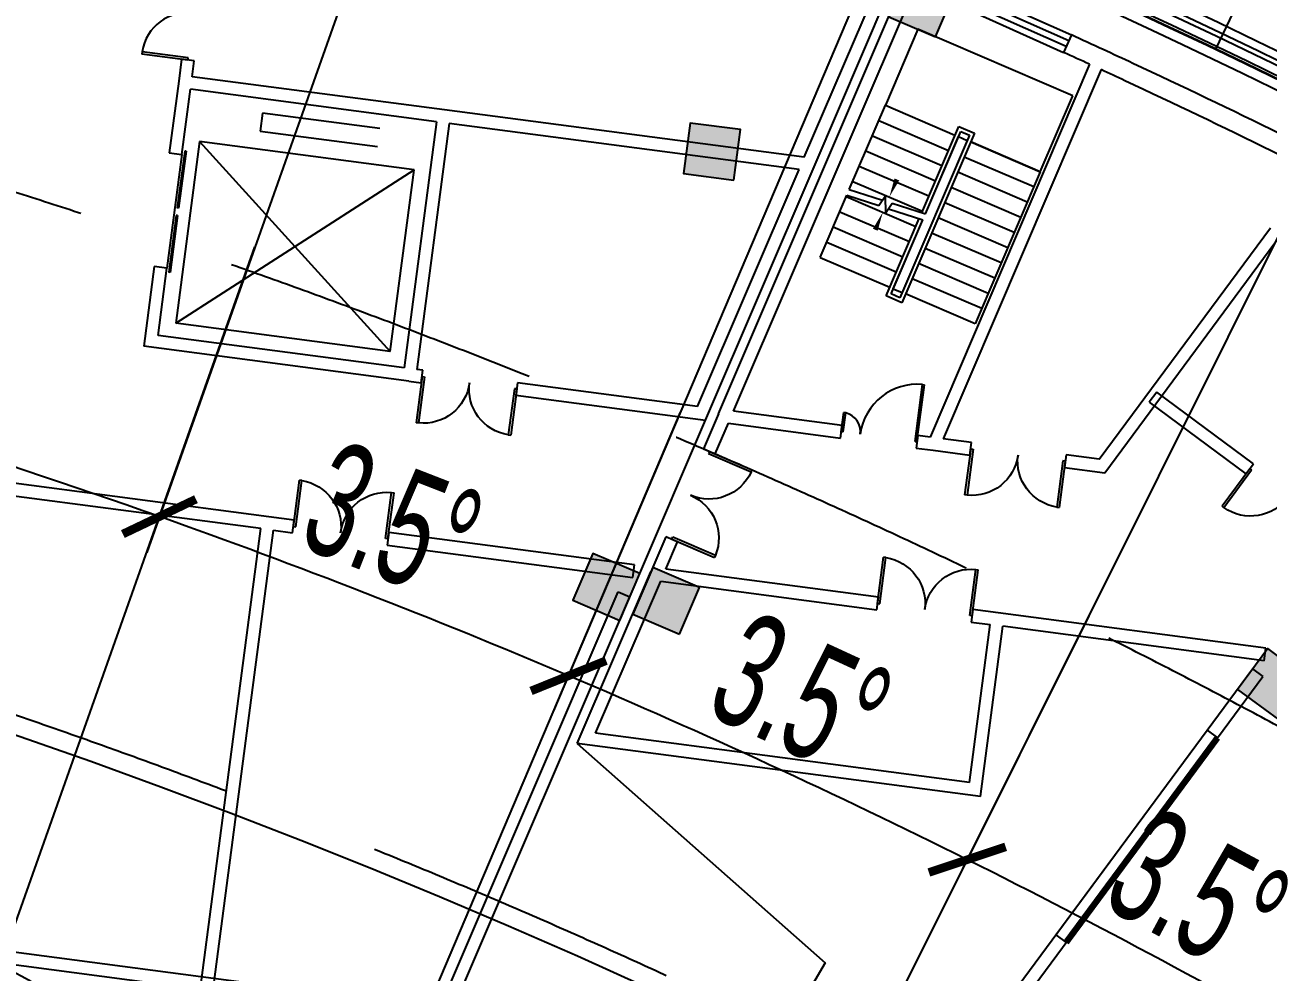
# Model space of a CAD drawing. Extents: x 1962160 to 37842216, y -162679 to 2997677.
# Drawn here: x 37649260 to 37668805, y 2856238 to 2871124 of the extents above; entities that cross this region are included whole.
import ezdxf
from ezdxf.enums import TextEntityAlignment as Align

# ---------------------------------------------------------------- set-up
doc = ezdxf.new("R2010")
doc.units = 0
doc.header["$LTSCALE"] = 1000
for name, pattern in [('CENTER', [2, 1.25, -0.25, 0.25, -0.25]), ('CENTER2', [28.575000000000003, 19.05, -3.175, 3.175, -3.175]), ('HIDDEN', [0.375, 0.25, -0.125])]:
    doc.linetypes.add(name, pattern=pattern)
doc.layers.get('0').update_dxf_attribs({"color": 8})
doc.layers.get('Defpoints').update_dxf_attribs({"color": 8})
for name, color, linetype in [('#幕墙线-平面', 8, 'Continuous'), ('#标注', 8, 'Continuous'), ('#虚线', 8, 'HIDDEN'), ('#轴线', 8, 'CENTER2'), ('1-WIN-1', 8, 'Continuous'), ('A-AL-E', 8, 'Continuous'), ('A-FLOR', 8, 'Continuous'), ('A-GRID', 8, 'CENTER'), ('A-HATH', 8, 'Continuous'), ('A-STRS-HRAL', 8, 'Continuous'), ('COLUMN', 8, 'Continuous'), ('DIM', 8, 'Continuous'), ('G-ACCS', 8, 'Continuous'), ('PUB_HATCH', 8, 'Continuous'), ('周边建筑', 8, 'Continuous')]:
    doc.layers.add(name, color=color, linetype=linetype)
doc.layers.add('A-X-CHEK', color=8, linetype='Continuous', plot=False)
doc.styles.add('#文字', font='jrs.shx', dxfattribs={"width": 0.7, "bigfont": 'hztxt.shx'})
doc.styles.add('JHZX', font='jrs.shx', dxfattribs={"width": 0.6, "bigfont": 'jhz.shx'})
doc.dimstyles.new('JZBZ-600', dxfattribs={"dimscale": 600, "dimtxt": 3, "dimasz": 1.5, "dimexe": 1, "dimexo": 1, "dimgap": 0.5, "dimtad": 1, "dimdec": 0, "dimdsep": 46, "dimtxsty": 'JHZX', "dimblk1": 'ARCHTICK', "dimblk2": 'ARCHTICK', "dimsah": 1, "dimcen": 0, "dimclrd": 1, "dimclre": 1, "dimclrt": 2, "dimadec": 1, "dimazin": 2, "dimtfac": 1, "dimtdec": 0, "dimtix": 1, "dimtmove": 0, "dimatfit": 3, "dimfxl": 1, "dimtolj": 1, "dimlwd": -1, "dimlwe": -1, "dimarcsym": 1})

# ---------------------------------------------------------------- blocks, each defined once
blk = doc.blocks.new('排水沟区域')
at = {"layer": 'A-HATH'}
h = blk.add_hatch(dxfattribs=at)
h.set_pattern_fill('ANSI37', color=256, scale=100)
h.set_pattern_definition([(45, (0, 0), (-112.2532015133644, 112.2532015133644), []), (135, (0, 0), (-112.2532015133644, -112.2532015133644), [])])
edge = h.paths.add_edge_path()
edge.add_arc((35647972.51225611, 2918657.177445665), 130050.000001989, 81.56207484273025, 81.76025599890018)
edge.add_arc((35667540.66052528, 3047732.310883288), 999.9999999742969, 201.5696669354323, 261.3794441561503)
edge.add_arc((35647972.51225544, 2918657.177440439), 129550.0000000272, 54.93887141774479, 81.37944415327831, ccw=False)
edge.add_arc((35722966.96745621, 3025517.526443924), 1000.000000003799, 234.9388714177451, 294.7486484370747)
edge.add_arc((35647972.51297768, 2918657.178499056), 130049.9987229949, 54.55805956164236, 54.75624075006336)
edge.add_arc((35722966.96740114, 3025517.526482568), 649.999999996616, 234.9388773480452, 274.56278153235434, ccw=False)
edge.add_arc((35647972.51225541, 2918657.17744041), 129900.0000000671, 54.93887141774282, 81.37944415327468)
edge.add_arc((35667540.66065726, 3047732.310742334), 649.9998803902148, 225.5105566782865, 261.37943079164415, ccw=False)
blk.add_lwpolyline([(35667055.76503615, 3047299.440966836, 0.0008647286381787037), (35666610.68928023, 3047364.678616867, 0.2670597950085046), (35667390.77045816, 3046743.60821427, -0.1158833533053813), (35722392.51739722, 3024698.98681157, 0.2670597940669751), (35723385.60577124, 3024609.373394493, 0.0008647287789007391), (35723018.67582092, 3024869.586485871, -0.1746354195610882), (35722593.57491787, 3024985.475682894, 0.1158833533053776), (35667443.23198166, 3047089.654148439, -0.1577979961804181), (35667085.15514712, 3047268.614101485)], format="xyb", dxfattribs=at)
blk = doc.blocks.new('A$C58e34137')
at = {"layer": 'A-X-CHEK'}
blk.add_blockref('排水沟区域', (-35647972.51433039, -2918657.17947907), dxfattribs=at)
blk = doc.blocks.new('$WINLIB2D$00000007')
for points in [[(-0.5, 0.5), (0.5, 0.5)], [(-0.5, 0.5), (-0.5000000000000071, -0.5)], [(0.4999999999999929, 0.4999999999999716), (0.4999999999999929, -0.4999999999999858)], [(-0.5, -0.5), (0.5, -0.5)]]:
    blk.add_lwpolyline(points)
blk = doc.blocks.new('$DORLIB2D$00000127')
for points in [[(-0.5333333333328483, 0.7948983154366971), (-0.5333333333328483, 0.690405644187237)], [(-0.03333333333284827, 0.7948983154366971), (-0.5333333333328483, 0.7948983154366971)], [(-0.03333333333284827, 0.7948983154366971), (-0.03333333333284827, 0.690405644187237)], [(0.5333333333328483, 0.7948983154366971), (0.03333333333284827, 0.7948983154366971)], [(0.03333333333284827, 0.7948983154366971), (0.03333333333284827, 0.690405644187237)], [(0.5333333333328483, 0.7948983154366971), (0.5333333333328483, 0.690405644187237)], [(-0.03333333333284827, 0.690405644187237), (-0.5333333333328483, 0.690405644187237)], [(0.5333333333328483, 0.690405644187237), (0.03333333333284827, 0.690405644187237)], [(0.5, 0.4999999999999858), (-0.5, 0.4999999999999858)]]:
    blk.add_lwpolyline(points)
blk = doc.blocks.new('$DorLib2D$00000002')
at = {"layer": '1-WIN-1'}
for p, q in [((-0.5000000000002274, 1.70530256582424e-13), (-0.5, 0.4875000000000114)), ((-0.4750000000001364, 0.4875000000002387), (-0.5, 0.4875000000000114)), ((-0.4750000000001364, 1.70530256582424e-13), (-0.4750000000001364, 0.4875000000002387)), ((0.4749999999999091, 5.684341886080801e-14), (0.4749999999999091, 0.4875000000001251)), ((0.4749999999999091, 0.4875000000001251), (0.4999999999997726, 0.4875000000001251)), ((0.5, -5.684341886080801e-14), (0.4999999999997726, 0.4875000000001251)), ((-0.5000000000002274, 1.70530256582424e-13), (-0.4750000000001364, 1.70530256582424e-13)), ((0.5, -5.684341886080801e-14), (0.4749999999999091, 5.684341886080801e-14))]:
    blk.add_line(p, q, dxfattribs=at)
for centre, start, end in [((-0.4875000000001819, 5.684341886080801e-14), 0, 88.53071642340379), ((0.4874999999999545, 5.684341886080801e-14), 91.46928357659621, 180)]:
    blk.add_arc(centre, 0.4875, start, end, dxfattribs=at)
blk = doc.blocks.new('$DorLib2D$00000225')
for p, q in [((0.4750000000000032, -0.001447885298549778), (0.4750000000000032, 0.7521225008925327)), ((0.4750000000000032, 0.7521225008925327), (0.5000000000000036, 0.7521225008925363)), ((0.5000000000000036, -0.001447885298549778), (0.5000000000000036, 0.7521225008925363)), ((-0.4999999999999982, -3.552713678800501e-15), (-0.5, 0.252035990386009)), ((-0.4750000000000014, 0.252035990386009), (-0.5, 0.252035990386009)), ((-0.4749999999999996, -3.552713678800501e-15), (-0.4750000000000014, 0.252035990386009)), ((-0.4749999999999996, -3.552713678800501e-15), (-0.4999999999999947, -3.552713678800501e-15)), ((0.4750000000000032, -0.001447885298549778), (0.4999999999999929, -0.001447885298549778))]:
    blk.add_line(p, q)
for centre, radius, start, end in [((0.5046168020419071, -0.001920809357812914), 0.7546247204382253, 92.24926861260724, 179.7237749158362), ((-0.5007908120542499, 0.002572563917482285), 0.2507930763238999, 359.7898704778746, 84.09743784757413)]:
    blk.add_arc(centre, radius, start, end)
blk = doc.blocks.new('$WINLIB2D$00000001')
for points in [[(-0.4999999999999964, 0.5000000000000142), (-0.4999999999999964, -0.4999999999999858)], [(-0.4999999999999964, 0.5000000000000142), (0.5000000000000036, 0.5000000000000142)], [(0.5000000000000036, -0.4999999999999858), (0.5000000000000036, 0.5000000000000142)], [(0.5000000000000036, 0.1666666666666714), (-0.4999999999999964, 0.1666666666666714)], [(0.5000000000000036, -0.1666666666666572), (-0.4999999999999964, -0.1666666666666572)], [(-0.4999999999999964, -0.4999999999999858), (0.5000000000000036, -0.4999999999999858)]]:
    blk.add_lwpolyline(points)
blk = doc.blocks.new('_FZH')
blk.add_lwpolyline([(-0.5, -0.5), (0.5, -0.5), (0.5, 0.5), (-0.5, 0.5)], close=True)
at = {"layer": 'PUB_HATCH'}
blk.add_solid([(-0.5, -0.5), (0.5, -0.5), (-0.5, 0.5), (0.5, 0.5)], dxfattribs=at)
blk = doc.blocks.new('567')
at = {"layer": '周边建筑'}
for p, q in [((60381.39190039039, 105859.8490807037), (62130.51702938974, 108926.3918761164)), ((58450.3251459524, 102171.5790712615), (62259.98390296847, 108850.6218798608)), ((60245.2048547864, 106024.7541384916), (61808.07391601056, 108764.7552855616)), ((50693.73940841109, 108662.8339852244), (50609.30642949045, 108324.1918032393)), ((50887.79855366051, 108614.4496061062), (50693.73940841109, 108662.8339852244)), ((50827.55783057958, 108372.8372625187), (50887.79855366051, 108614.4496061062)), ((58689.44413631409, 102187.1329231258), (62284.98449297249, 108490.786214381)), ((50609.30642952025, 108324.1918032323), (50334.72507804632, 107222.9061539397)), ((54708.74082066119, 107405.1496589337), (50827.55783057958, 108372.8372625187)), ((50528.78422328085, 107174.5217748135), (50779.17345148325, 108178.7781172544)), ((54563.32686891407, 107235.2827032362), (50779.17345148325, 108178.7781172544)), ((62248.59989178181, 107821.4974835515), (61604.50362291932, 106692.2765147164)), ((64550.47340518236, 106508.5320124403), (62248.59989178181, 107821.4974835515)), ((51859.9871089682, 107677.4129398321), (51791.03936871886, 107400.8786578397)), ((53664.73715986311, 107227.4382140036), (51859.9871089682, 107677.4129398321)), ((50829.41947612911, 107346.9125408009), (50132.68439842016, 104552.4607770965)), ((54128.42502965033, 106524.3780747498), (50829.41947612911, 107346.9125408009)), ((50829.41947612911, 107346.9125408009), (53431.68997030705, 103729.9263830781)), ((51791.03936871886, 107400.8786578397), (53595.78941961378, 106950.9039320126)), ((60245.2048547864, 106024.7541384916), (54708.74082066119, 107405.1496589337)), ((64634.90949630737, 107459.3813525294), (64482.23792475462, 107201.1247048974)), ((50334.72507804632, 107222.9061539397), (50528.78422328085, 107174.5217748135)), ((54563.32686891407, 107235.2827032362), (53619.83147609234, 103451.1293707788)), ((54757.38601416349, 107186.8983241171), (53813.89062131941, 103402.7449916606)), ((60142.27291001379, 105844.2952288394), (54757.38601416349, 107186.8983241171)), ((64866.70953001827, 106968.923554875), (61712.41340548545, 101433.4220325947)), ((65037.69479402155, 106865.0215123445), (61913.96922530234, 101383.1685225815)), ((50132.68439842016, 104552.4607770965), (54128.42502965033, 106524.3780747498)), ((53431.68997030705, 103729.9263830781), (54128.42502965033, 106524.3780747498)), ((60891.64830975235, 105442.5081084678), (61604.50362291932, 106692.2765147164)), ((61604.50362291932, 106692.2765147164), (62638.17512518167, 106102.6806993857)), ((61604.50362291932, 106692.2765147164), (62638.17512518167, 106102.6806993783)), ((61475.68436916918, 106466.432320945), (62509.35587140918, 105876.8365056212)), ((63906.37713633478, 105379.3110436052), (64550.47340518236, 106508.5320124403)), ((61346.86511539668, 106240.5881271809), (62380.53661765903, 105650.9923118497)), ((61980.97847206891, 104950.4923119624), (62712.49392543733, 106232.975426577)), ((62035.90268191695, 104925.6847928092), (62734.88429621607, 106151.1300156116)), ((62712.49392543733, 106232.975426577), (62947.02443434298, 106099.2015861277)), ((62734.88429621607, 106151.1300156116), (62865.17902337015, 106076.811215363)), ((61218.04586163163, 106014.7439334169), (62251.71736386418, 105425.1481180638)), ((62865.17902337015, 106076.811215363), (61487.80392538011, 103662.0156050767)), ((62947.02443434298, 106099.2015861277), (61510.1942961514, 103580.1701941038)), ((62820.58774322271, 105998.6343790372), (61532.39520552754, 103740.1924413661)), ((62035.90268191695, 104925.6847928092), (62690.29301603884, 106072.9531792854)), ((62690.29301603138, 106072.9531792849), (62820.58774320781, 105998.6343790372)), ((63906.37713633478, 105379.3110436052), (62872.70563407242, 105968.9068589439)), ((62872.70563407987, 105968.906858928), (63906.37713633478, 105379.3110436052)), ((58135.09998716414, 102325.3464906146), (60142.27291001379, 105844.2952288394)), ((58233.747775428, 102094.6281087031), (60381.39190039039, 105859.8490807037)), ((61089.22660785168, 105788.8997396459), (62122.89811009169, 105199.3039243226)), ((63777.55788255483, 105153.4668498412), (62743.88638032228, 105743.0626651719)), ((60960.40735407919, 105563.0555458819), (61994.07885634154, 104973.4597305511)), ((49899.26566594839, 105476.3738466427), (49593.23453427851, 104248.9500186597)), ((49835.67805865407, 104394.6247847974), (50093.32481121272, 105427.9894675165)), ((50093.32481121272, 105427.9894675165), (49899.26566594839, 105476.3738466427)), ((60316.3110852316, 104433.8345770468), (60841.88216558844, 105355.2587697352)), ((60841.88216558844, 105355.2587697352), (61324.22767155617, 105137.3986420035)), ((60891.64830974489, 105442.5081084366), (61389.81012478471, 105217.5042568371)), ((63648.73862878233, 104927.6226560697), (62615.06712654978, 105517.2184714084)), ((63906.37713633478, 105379.3110436052), (62618.18459863961, 103120.8691059346)), ((60831.58810032159, 105337.2113521099), (61865.25960256159, 104747.6155367647)), ((61324.22767155617, 105137.3986420035), (61437.26004695892, 105275.4619118352)), ((61437.26004695892, 105275.4619118352), (61417.05921090394, 105007.2489948794)), ((61417.05921090394, 105007.2489948794), (61535.36994766444, 105151.7595132659)), ((61535.36994766444, 105151.7595132659), (62035.9026819393, 104925.6847928315)), ((63519.91937502474, 104701.7784623057), (62486.24787276238, 105291.3742776359)), ((60702.76884655654, 105111.3671583454), (61736.44034879655, 104521.7713430151)), ((61469.78749443591, 105071.6538984329), (61986.1365377754, 104838.4354541078)), ((63391.10012125224, 104475.9342685342), (62357.42861901224, 105065.5300838719)), ((60573.94959278405, 104885.5229645744), (61607.6210950315, 104295.9271492506)), ((61275.66378724575, 103713.9440345541), (61931.21232788265, 104863.2429732233)), ((61357.50919821113, 103736.3344053249), (61986.13653775305, 104838.435454078)), ((61402.10047835112, 103814.5112416148), (61986.1365377605, 104838.4354540785)), ((63262.28086747974, 104250.0900747697), (62228.60936523974, 104839.6858901083)), ((60445.13033901155, 104659.6787708104), (61478.80184125155, 104070.0829554871)), ((63133.46161372215, 104024.2458810061), (62099.79011145979, 104613.8416963373)), ((53619.83147609234, 103451.1293707788), (49835.67805865407, 104394.6247847974)), ((53431.68997030705, 103729.9263830781), (50132.68439842016, 104552.4607770965)), ((60316.3110852316, 104433.8345770468), (61349.98258747905, 103844.2387617156)), ((63004.64235993475, 103798.4016872351), (61970.9708577022, 104387.9975025733)), ((53668.47666957974, 103232.8780359626), (49593.23453427851, 104248.9500186597)), ((62875.82310617715, 103572.5574934706), (61842.15160392225, 104162.1533088014)), ((64312.63348907977, 100785.1143522039), (67399.50770220906, 104095.3816701397)), ((61402.10047835112, 103814.5112416148), (61532.39520552754, 103740.1924413661)), ((62747.0038524121, 103346.7132996991), (61713.3323501572, 103936.3091150373)), ((64378.55868236721, 100562.5546295573), (67545.77844253182, 103958.9819981307)), ((61510.1942961514, 103580.1701941038), (61275.66378724575, 103713.9440345541)), ((61487.80392538011, 103662.0156050767), (61357.50919821113, 103736.3344053249)), ((62618.18459863961, 103120.8691059346), (61584.51309639215, 103710.4649212654)), ((53910.92019394785, 103378.5528021012), (53813.89062131941, 103402.7449916606)), ((53668.47666957974, 103232.8780359626), (53862.53581484407, 103184.493656843)), ((53862.53581484407, 103184.493656843), (53910.92019394785, 103378.5528021012)), ((55366.36378338188, 103015.6699587032), (55317.9794042632, 102821.6108134468)), ((58135.09998716414, 102325.3464906146), (55366.36378338188, 103015.6699587032)), ((55317.9794042632, 102821.6108134468), (58233.747775428, 102094.6281087031)), ((51244.30207761377, 101363.8198519126), (45810.64601046592, 102718.5824672729)), ((51098.88812586665, 101193.9528962225), (45956.32077661902, 102476.1389428969)), ((56935.17701458931, 99817.99120894866), (58233.74777543545, 102094.6281087096)), ((58450.3251459524, 102171.5790712615), (58152.86150626093, 101650.0697943787)), ((60359.51365309954, 101770.7378259003), (58689.44413631409, 102187.1329231258)), ((58326.58780916035, 101550.9780607074), (58586.51219155639, 102006.6740134726)), ((58586.51219155639, 102006.6740134726), (60311.12927398831, 101576.6786806434)), ((58152.86150626093, 101650.0697943787), (58326.58780916035, 101550.9780607074)), ((60311.12927398831, 101576.6786806434), (60359.51365309954, 101770.7378259003)), ((65331.81918361783, 101731.4292821661), (65195.41951159388, 101585.1585418433)), ((66716.20469132811, 100440.4689112003), (65331.81918361783, 101731.4292821661)), ((61523.86852463335, 101480.4315511808), (61475.48414550722, 101286.3724059244)), ((61712.41340548545, 101433.4220325947), (61523.86852463335, 101480.4315511808)), ((65195.41951159388, 101585.1585418433), (66579.80501931906, 100294.198170878)), ((51632.42036814243, 101267.0510936752), (51244.30207761377, 101363.8198519126)), ((51584.03598900884, 101072.9919484188), (51632.42036814243, 101267.0510936752)), ((61475.48414550722, 101286.3724059244), (61737.57737217098, 101221.0252251695)), ((62350.50045077503, 101274.329063952), (61913.96922530234, 101383.1685225815)), ((62302.1160716638, 101080.2699186951), (62350.50045077503, 101274.329063952)), ((49357.0504232794, 94207.82344928384), (51098.88812586665, 101193.9528962225)), ((49551.10956852138, 94159.43907016562), (51292.94727113843, 101145.5685170959)), ((51292.94727113843, 101145.5685170959), (51584.03598900884, 101072.9919484188)), ((61737.57737217098, 101221.0252251695), (62302.1160716638, 101080.2699186951)), ((53087.8639575392, 100904.1682502772), (53039.47957842052, 100710.1091050208)), ((56870.50054969639, 99961.05102327513), (53087.8639575392, 100904.1682502772)), ((63805.94404019415, 100911.4462205544), (63757.55966107547, 100717.3870752975)), ((64312.63348907977, 100785.1143522039), (63805.94404019415, 100911.4462205544)), ((53039.47957842052, 100710.1091050208), (56822.11617058516, 99766.99187801732)), ((63757.55966107547, 100717.3870752975), (64378.55868236721, 100562.5546295573)), ((57409.67350374907, 100347.1225226452), (57112.20986403525, 99825.61324576335)), ((57583.39980663359, 100248.0307889804), (57409.67350374907, 100347.1225226452)), ((66579.80501931906, 100294.198170878), (66716.20469132811, 100440.4689112003)), ((57351.32885440439, 99841.16709762858), (57583.39980663359, 100248.0307889804)), ((56822.11617058516, 99766.99187801732), (56870.50054969639, 99961.05102327513)), ((55657.23592228442, 97274.77237990499), (57112.20987723768, 99825.61326890485)), ((60619.74574533105, 99026.25924175978), (57351.32885440439, 99841.16709762858)), ((51470.25643527508, 90640.63186524063), (56563.26724434644, 99569.6303368141)), ((55961.74760010093, 97404.97181730671), (57248.39690963924, 99660.70818797499)), ((56563.26724434644, 99569.6303368141), (56736.99354726076, 99470.53860314935)), ((57248.39690963924, 99660.70818797499), (60571.36136621237, 98832.20009650337)), ((51606.44348086417, 90475.7268074532), (56736.99354726076, 99470.53860314935)), ((60571.36136621237, 98832.20009650337), (60619.74574533105, 99026.25924175978)), ((62075.18933474272, 98663.37639836175), (62026.80495562404, 98469.3172531128)), ((62463.30762527883, 98566.60764011694), (62075.18933474272, 98663.37639836175)), ((66582.95185966045, 97539.46497074515), (62463.30762527883, 98566.60764011694)), ((61713.0889345482, 95971.00136873126), (62317.89367353171, 98396.74068441987)), ((61858.76370067894, 95728.5578443557), (62511.95281878859, 98348.35630530119)), ((62026.80495562404, 98469.3172531128), (62317.89367353171, 98396.74068441987)), ((66534.56748054177, 97345.40582548827), (62511.95281878859, 98348.35630530119)), ((66534.56748054177, 97345.40582548827), (66582.95185966045, 97539.46497074515)), ((61713.0889345482, 95971.00136873126), (55961.74760010093, 97404.97181730671)), ((44513.81988681853, 73834.99732553214), (66337.76740883291, 97238.31577734696)), ((44513.81988682598, 73834.9973255326), (66337.76740884036, 97238.31577734696)), ((61858.76370067894, 95728.5578443557), (55657.23592228442, 97274.77237990499)), ((66337.76740883291, 97238.31577734696), (66484.03814915568, 97101.91610533046)), ((66337.76740884036, 97238.31577734696), (66484.03814916313, 97101.91610533698)), ((44660.0906271562, 73698.5976535161), (66484.03814915568, 97101.91610533046)), ((44660.0906271562, 73698.59765352355), (66484.03814916313, 97101.91610533698)), ((44044.61628083885, 95635.42346429825), (53058.93711096793, 93387.90085473703)), ((44190.29104696959, 95392.97993992222), (53010.5527318418, 93193.84170947969))]:
    blk.add_line(p, q, dxfattribs=at)
for points, format in [([(51545.86369138211, 114974.0141785215, -0.06666786033998978), (79983.71774893254, 97358.1270108968, -0.4327152502716894), (80756.21607623994, 85720.67174874991), (59352.30016976595, 62767.78205864877, -0.3893999561661833), (48564.77200990915, 61928.61147829099, 0.1645435660436389), (999.9999528080225, 78693.64650399983)], "xyb"), ([(62010.88027518988, 103317.6086767614, 0, 0, 0), (63685.53057420254, 106253.5831957385, 0, 0, 0), (62469.44645391405, 106947.2253314187, 0, 0, 0), (61503.30205063522, 105253.3938781624, 0, 80.00000000000001, 0), (61651.93965113908, 105513.9833325152, 0, 0, 0)], "xyseb"), ([(60794.79615491629, 104011.2508124486, 0, 0, 0), (61374.48279687762, 105027.5496843979, 0, 80.00000000000001, 0), (61225.84519637376, 104766.9602300525, 0, 0, 0)], "xyseb")]:
    blk.add_lwpolyline(points, format=format, dxfattribs=at)
blk.add_lwpolyline([(55657.23592228442, 97274.77237990499), (59138.45184369385, 93407.66930416971), (44377.42021477222, 73688.72679534554)], dxfattribs=at)
at = {"layer": '周边建筑', "const_width": 100}
blk.add_lwpolyline([(65665.64011710137, 96224.29166340828), (62937.64667684585, 93298.87685693847)], dxfattribs=at)
at = {"layer": '周边建筑'}
for centre, radius, start, end in [((2970.458308264613, 4917.391211881768), 119655.1891157593, 58.71699678893339, 58.9790644854728), ((2970.458308264613, 4917.391211874317), 119355.1891157704, 58.76236918881271, 58.97798105667995), ((2970.458319418132, 4917.391230173875), 119655.1890943324, 58.46849443044822, 58.71699678893339), ((2970.458319425583, 4917.391230173875), 119355.1890943285, 58.46847138622127, 58.66632197004068), ((-0.0001886859536170959, 1.737521961331367e-05), 125399.9999626942, 56.1383439517594, 58.48665899331172), ((-0.0001886859536170959, 1.737521961331367e-05), 125099.9999626944, 56.1383439517594, 58.48668105167965)]:
    blk.add_arc(centre, radius, start, end, dxfattribs=at)
at = {"layer": 'COLUMN'}
for p, xscale, yscale, zscale, rotation in [((62359.68607353419, 108218.6291913777), 799.999999999602, 799.999999999602, 799.999999999602, 60.30000000567606), ((58813.96137354523, 106278.5414052648), 799.9999999999872, 799.9999999999872, 799.9999999999872, 76.0000000000087), ((56389.54091629386, 99668.72210256243), 799.9999999995518, 799.9999999995518, 799.9999999995518, 60.300000005674), ((57299.01823463291, 99345.79052882595), 799.999999999602, 799.999999999602, 799.999999999602, 60.30000000567606), ((66630.30886431038, 96965.51646539429), 800.000000000408, 800.000000000408, 800.000000000408, 47.00000000001015)]:
    blk.add_blockref('_FZH', p, dxfattribs=dict(at, xscale=xscale, yscale=yscale, zscale=zscale, rotation=rotation))
at = {"layer": '周边建筑'}
for name, p, xscale, yscale, zscale, rotation in [('$DorLib2D$00000002', (50972.21040274203, 109366.3635903667), 1500.000000000001, 1500.000000000001, 200, 76.00000000003389), ('$WINLIB2D$00000001', (63783.82574192435, 107788.2547592078), -1800, 300.0000000000001, -1800, 149.4100248679912), ('$DORLIB2D$00000127', (50214.02494462579, 106325.4478107239), -1799.999999999999, 199.9999999999999, -1799.999999999999, 256.000000000043), ('$DorLib2D$00000002', (54614.44979909807, 103100.0818077698), -1499.999999999999, 1499.999999999999, -1499.999999999999, 166.0000000000201), ('$DorLib2D$00000225', (60917.49889931083, 101528.5551159154), 1200, 1200, -1200, 346.0000000000883), ('$DorLib2D$00000002', (52335.9499732852, 100988.5800993447), -1500.000000000001, 1500.000000000001, 1500, 346.0000000000202), ('$DorLib2D$00000002', (57868.13065644354, 100949.0502916803), -1500, 1500, 1500, 240.300000005658), ('$DorLib2D$00000002', (63054.03005591035, 100995.8580696285), -1500, 1500, 200, 166.0000000000898), ('$DorLib2D$00000002', (67196.52013154328, 99855.83477099985), -1500.000000000001, 1500, 200, 137.0000000001527), ('$DorLib2D$00000002', (61323.27535046637, 98747.78824743629), -1500, 1499.999999999999, 200, 346.0000000000893), ('$WINLIB2D$00000007', (64228.50803104788, 94829.78410074115), 4000.000000000003, 200.0000000000001, 4000.000000000003, 47.00000000000455)]:
    blk.add_blockref(name, p, dxfattribs=dict(at, xscale=xscale, yscale=yscale, zscale=zscale, rotation=rotation))
blk = doc.blocks.new('总体道路0521')
at = {"layer": 'G-ACCS'}
for radius, start, end in [(223.8000000007542, 2.615028490091015, 87.02539691564355), (137.9999999943868, 54.64538787742264, 81.77728868116814), (130.9999999943868, 54.65321940075965, 81.67202782410486)]:
    blk.add_arc((35647972.51118848, 2918657.176535503), radius, start, end, dxfattribs=at)
blk = doc.blocks.new('A$C06ac024f')
at = {"layer": 'A-AL-E'}
for points in [[(39323.27754225582, 51881.49186938629), (75638.45634748042, 100958.6393447975, 0.08399385255333998), (38218.97376209497, 120221.185947808)], [(39363.12025126815, 51851.27755107963), (75708.20821012557, 100968.8449278153, 0.08411084237031463), (38225.60349488258, 120271.5437835827)]]:
    blk.add_lwpolyline(points, format="xyb", dxfattribs=at)
for centre, radius in [((-0.004684440791606903, 0.005673620384186506), 129900.0000000439), ((-0.004684433341026306, 0.005673621315509081), 129700.0000000422)]:
    blk.add_arc(centre, radius, 54.93887133998095, 81.37944426486695, dxfattribs=at)
at = {"layer": 'A-STRS-HRAL'}
blk.add_lwpolyline([(18416.04500693083, 128739.477537022, -0.0004314039692472517), (18638.17234034836, 128707.5068500955, 0.2670597950172854), (19418.25351829082, 128086.4364474728, -0.1158833533053804), (74420.00045735389, 106041.8150447728, 0.2670597940673217), (75413.08883137256, 105952.2016276959, -0.0004314040466513525), (75595.80927295983, 105821.909895902, -0.2921176840048406), (74305.11044555902, 105878.107118303, 0.1158833533053828), (19388.27550486475, 127888.6959136669, -0.2921176844567964), (18416.04500693083, 128739.477537022, 0.2921176844567964)], format="xyb", dxfattribs=at)
blk.add_lwpolyline([(38078.35033291578, 120685.3046092861), (38025.32995858788, 120282.5747570274, -0.0004025795081559256), (38218.97376210988, 120221.1859478294), (38245.49219037592, 120422.6134713991, -0.08446127015497963), (75917.3940422386, 100999.3674072684), (75084.61833595484, 99873.93563201558, -0.0004001742577664205), (75244.38997027278, 99753.62000656687), (76196.14623221755, 101039.8447744176, 0.08533142282347089)], format="xyb", close=True, dxfattribs=at)
at = {"xscale": 1000, "yscale": 1000, "zscale": 1000}
blk.add_blockref('总体道路0521', (-35647972511.19448, -2918657176.530752), dxfattribs=at)
at = {"layer": 'A-STRS-HRAL', "rotation": 6.499999999994645}
blk.add_blockref('567', (-0.005895964801311493, 0.004624420776963234), dxfattribs=at)
at = {"layer": '周边建筑', "rotation": 6.499999999994645}
blk.add_blockref('567', (-0.005895964801311493, 0.004624420776963234), dxfattribs=at)
blk = doc.blocks.new('A$C80b62fe7')
at = {"layer": '#幕墙线-平面'}
for points in [[(156681.5788520798, 309518.5250389986), (146575.1996435896, 295350.2416565018, -0.4119685533052476), (145672.6362717152, 295195.6537796687, 0.1158833533053454), (90522.29333552718, 317299.8322452004, -0.4021558080229393), (89973.5874870494, 318013.2727867356), (90922.25954803824, 326673.0167859839)], [(156893.247185491, 309367.5398853198), (146786.8679770008, 295199.256502823, -0.4119685533056351), (145523.2792563811, 294982.8334752596, 0.115883353305347), (90483.32191806287, 317042.7695512525, -0.4021558080221443), (89715.13373019546, 318041.5863094092), (90635.49226849526, 326442.8765518144)], [(110138.6514900178, 239992.5249037561), (147052.617431201, 289878.8867502571, 0.084508636132285), (109349.3228397742, 309336.3162859837, 0.084508636132285)], [(109929.6487062573, 240147.1788283116), (146690.0346412063, 289825.9892083691, 0.08399385255333998), (109270.5520558208, 309088.5358113796, 0.08399385255333998)]]:
    blk.add_lwpolyline(points, format="xyb", dxfattribs=at)
for radius, start, end in [(128529.4436852644, 333.5022467601689, 195.775796910644), (127529.4436852644, 333.539850647279, 195.7883970499479)]:
    blk.add_arc((71051.57360945642, 188867.3555372115), radius, start, end, dxfattribs=at)
blk = doc.blocks.new('DASWQE')
at = {"layer": '#幕墙线-平面', "ltscale": 10}
blk.add_lwpolyline([(55937.66832436621, 117239.0176901026), (54322.83956133574, 113854.5194900972)], dxfattribs=at)
at = {"layer": 'DIM', "ltscale": 10}
blk.add_blockref('A$C80b62fe7', (-71047.03888088465, -188862.9763723449), dxfattribs=at)
blk = doc.blocks.new('_ARCHTICK')
at = {"const_width": 0.15}
blk.add_lwpolyline([(-0.5, -0.5), (0.5, 0.5)], dxfattribs=at)
blk = doc.blocks.new('*D178')
at = {"layer": '#标注', "color": 1, "transparency": 16777216}
for p, q in [((36822289.3549442, 3036390.819221329), (36818116.34382056, 3024607.951227419)), ((36829398.90031191, 3033625.766472558), (36824514.32816405, 3022119.639629334))]:
    blk.add_line(p, q, dxfattribs=at)
blk.add_arc((36780594.81168811, 2918662.568637649), 112993.4582867662, 66.9978436474384, 70.49793153012219, dxfattribs=at)
at = {"layer": 'Defpoints', "color": 0, "transparency": 16777216}
for p in [(36822489.65947814, 3036956.396885037), (36829633.35977501, 3034178.060561033), (36822621.87029158, 3023549.40270534), (36780594.81168811, 2918662.568637649)]:
    blk.add_point(p, dxfattribs=at)
at = {"layer": '#标注', "color": 1, "transparency": 16777216, "xscale": 900, "yscale": 900, "zscale": 900}
for p, rotation in [((36818316.64835449, 3025173.528891128), 160.4979315301222), ((36824748.78762715, 3022671.93371781), 336.9978436474384)]:
    blk.add_blockref('_ARCHTICK', p, dxfattribs=dict(at, rotation=rotation))
at = {"layer": '#标注', "color": 2, "transparency": 16777216, "insert": (36821986.78855459, 3025090.244392486), "char_height": 1800, "attachment_point": 5, "rotation": 338.7478875887794, "style": 'JHZX'}
blk.add_mtext('\\A1;3.5°', dxfattribs=at)
blk = doc.blocks.new('*D179')
at = {"layer": '#标注', "color": 1, "transparency": 16777216}
for p, q in [((36812923.71082345, 3039299.288601035), (36809688.06305827, 3027225.325559029)), ((36822289.3549442, 3036390.819221331), (36818116.34382056, 3024607.951227417))]:
    blk.add_line(p, q, dxfattribs=at)
blk.add_arc((36780594.81168813, 2918662.568637645), 112993.4582867593, 70.49793153012988, 74.9980558119656, dxfattribs=at)
at = {"layer": 'Defpoints', "color": 0, "transparency": 16777216}
for p in [(36813079.02191618, 3039878.838827049), (36822489.65947814, 3036956.396885037), (36815515.51242289, 3026124.498062884), (36780594.81168813, 2918662.568637645)]:
    blk.add_point(p, dxfattribs=at)
at = {"layer": '#标注', "color": 1, "transparency": 16777216, "xscale": 900, "yscale": 900, "zscale": 900}
for p, rotation in [((36809843.374151, 3027804.875785045), 164.9980558119656), ((36818316.64835449, 3025173.528891122), 340.4979315301298)]:
    blk.add_blockref('_ARCHTICK', p, dxfattribs=dict(at, rotation=rotation))
at = {"layer": '#标注', "color": 2, "transparency": 16777216, "insert": (36814461.73849468, 3027718.412975168), "char_height": 1800, "attachment_point": 5, "rotation": 342.7479936710494, "style": 'JHZX'}
blk.add_mtext('\\A1;4.5°', dxfattribs=at)
blk = doc.blocks.new('*D97')
at = {"layer": '#标注', "color": 1, "transparency": 16777216}
for p, q in [((36836326.36192033, 3030431.840942435), (36830748.45265703, 3019245.379113477)), ((36843045.8971477, 3026820.96104317), (36836795.46114445, 3015995.895234149))]:
    blk.add_line(p, q, dxfattribs=at)
blk.add_arc((36780594.81168809, 2918662.568637662), 112993.45828675, 59.99769231377672, 63.49776380937885, dxfattribs=at)
at = {"layer": 'Defpoints', "color": 0, "transparency": 16777216}
for p in [(36836594.10156497, 3030968.791110225), (36843345.91807586, 3027340.564202003), (36835091.36744737, 3017645.632976847), (36780594.81168809, 2918662.568637662)]:
    blk.add_point(p, dxfattribs=at)
at = {"layer": '#标注', "color": 1, "transparency": 16777216, "xscale": 900, "yscale": 900, "zscale": 900}
for p, rotation in [((36831016.19230167, 3019782.329281267), 153.4977638093789), ((36837095.48207261, 3016515.498392981), 329.9976923137767)]:
    blk.add_blockref('_ARCHTICK', p, dxfattribs=dict(at, rotation=rotation))
at = {"layer": '#标注', "color": 2, "transparency": 16777216, "insert": (36834648.81007002, 3019252.385092482), "char_height": 1800, "attachment_point": 5, "rotation": 331.7477280615778, "style": 'JHZX'}
blk.add_mtext('\\A1;3.5°', dxfattribs=at)
blk = doc.blocks.new('*D98')
at = {"layer": '#标注', "color": 1, "transparency": 16777216}
for p, q in [((36829398.9003119, 3033625.766472559), (36824514.32816405, 3022119.639629321)), ((36836326.36192033, 3030431.840942437), (36830748.45265703, 3019245.37911348))]:
    blk.add_line(p, q, dxfattribs=at)
blk.add_arc((36780594.81168813, 2918662.568637637), 112993.4582867571, 63.49776380940679, 66.99784364744795, dxfattribs=at)
at = {"layer": 'Defpoints', "color": 0, "transparency": 16777216}
for p in [(36829633.35977501, 3034178.060561033), (36836594.10156496, 3030968.791110225), (36828946.81647686, 3020788.007429898), (36780594.81168813, 2918662.568637637)]:
    blk.add_point(p, dxfattribs=at)
at = {"layer": '#标注', "color": 1, "transparency": 16777216, "xscale": 900, "yscale": 900, "zscale": 900}
for p, rotation in [((36824748.78762715, 3022671.933717797), 156.997843647448), ((36831016.19230166, 3019782.329281274), 333.4977638094068)]:
    blk.add_blockref('_ARCHTICK', p, dxfattribs=dict(at, rotation=rotation))
at = {"layer": '#标注', "color": 2, "transparency": 16777216, "insert": (36828406.99012758, 3022364.745607862), "char_height": 1800, "attachment_point": 5, "rotation": 335.2478037284274, "style": 'JHZX'}
blk.add_mtext('\\A1;3.5°', dxfattribs=at)
blk = doc.blocks.new('*D235')
at = {"layer": '#标注', "color": 1, "transparency": 16777216}
for p, q in [((36709851.31601547, 3021594.993561247), (36719200.08087267, 3007992.456287084)), ((36869683.47646702, 3006200.766520366), (36857910.39442549, 2994632.578940055))]:
    blk.add_line(p, q, dxfattribs=at)
blk.add_arc((36780594.81168813, 2918662.568637646), 108993.4582867653, 44.49705879160248, 124.4999999999931, dxfattribs=at)
at = {"layer": 'Defpoints', "color": 0, "transparency": 16777216}
for p in [(36709511.47227332, 3022089.46927442), (36815783.21552325, 3021819.488836173), (36870111.44832414, 3006621.29011009), (36780594.81168813, 2918662.568637646)]:
    blk.add_point(p, dxfattribs=at)
at = {"layer": '#标注', "color": 1, "transparency": 16777216, "xscale": 900, "yscale": 900, "zscale": 900}
for p, rotation in [((36718860.23713052, 3008486.932000258), 214.4999999999932), ((36858338.3662826, 2995053.10252978), 314.4970587916025)]:
    blk.add_blockref('_ARCHTICK', p, dxfattribs=dict(at, rotation=rotation))
at = {"layer": '#标注', "color": 2, "transparency": 16777216, "insert": (36791159.20191877, 3028348.446982362), "char_height": 1800, "attachment_point": 5, "rotation": 354.4985293957965, "style": 'JHZX'}
blk.add_mtext('\\A1;80°', dxfattribs=at)
blk = doc.blocks.new('*U247')
blk.add_line((-8.960830237663566e-17, -20), (0, 0))
blk.add_circle((0, -24), 4)
at = {"style": 'JHZX', "width": 0.75}
blk.add_attdef('AXES', text='', height=4, dxfattribs=at).set_placement((0, -24), align=Align.MIDDLE_CENTER)
blk = doc.blocks.new('DOTE-11')
at = {"layer": '#虚线', "ltscale": 20}
for radius in [117099.9999999995, 109299.9999999995, 101499.9999999995]:
    blk.add_arc((36780598.51695531, 2918657.177440438), radius, 53.50000000000666, 124.5000000024574, dxfattribs=at)
at = {"layer": '#轴线'}
for radius, end in [(146599.9999999995, 183.9998103525153), (138799.9999999995, 210.1884172151102), (130399.9999999995, 210.3293811306592), (127949.9999999995, 210.3740096847854)]:
    blk.add_arc((36780598.51695531, 2918657.177440438), radius, 324.4999999903098, end, dxfattribs=at)
blk = doc.blocks.new('*D356')
at = {"layer": '#标注', "color": 1, "ltscale": 10, "transparency": 16777216}
for p, q in [((37690794.22080643, 2855167.018682733), (37683608.33104416, 2860484.297396254)), ((37649115.06529957, 2812860.620319888), (37684090.64516053, 2860127.403724201)), ((37655818.64094547, 2807900.23527842), (37648632.7511832, 2813217.513991941))]:
    blk.add_line(p, q, dxfattribs=at)
at = {"layer": 'Defpoints', "color": 0, "ltscale": 10, "transparency": 16777216}
for p in [(37684090.64516053, 2860127.403724201), (37691276.5349228, 2854810.125010684), (37656300.95506184, 2807543.341606371)]:
    blk.add_point(p, dxfattribs=at)
at = {"layer": '#标注', "color": 1, "ltscale": 10, "transparency": 16777216, "xscale": 900, "yscale": 900, "zscale": 900}
for p, rotation in [((37684090.64516053, 2860127.403724201), 53.50000000003003), ((37649115.06529957, 2812860.620319888), 233.50000000003)]:
    blk.add_blockref('_ARCHTICK', p, dxfattribs=dict(at, rotation=rotation))
at = {"layer": '#标注', "color": 2, "ltscale": 10, "transparency": 16777216, "insert": (37665638.22699731, 2837207.79936615), "char_height": 1800, "attachment_point": 5, "rotation": 53.50000000003003, "style": 'JHZX'}
blk.add_mtext('\\A1;1200*49=58800', dxfattribs=at)
blk = doc.blocks.new('ZW-5001')
at = {"layer": '#标注'}
ref = blk.add_blockref('*U247', (36819818.99345554, 3029415.409099313), dxfattribs=dict(at, xscale=600, yscale=600, rotation=340.4979315303037))
ref.add_attrib('AXES', 'B16', dxfattribs={"layer": '0', "height": 2399.999999999998, "rotation": 340.4979316477639, "style": '#文字', "width": 0.7}).set_placement((36815011.68464113, 3015841.545170318), align=Align.MIDDLE_CENTER)
ref = blk.add_blockref('*U247', (36826507.42892878, 3026814.488924746), dxfattribs=dict(at, xscale=600, yscale=600, rotation=336.9979505568422))
ref.add_attrib('AXES', 'B17', dxfattribs={"layer": '0', "height": 2399.999999999998, "rotation": 336.9979506078062, "style": '#文字', "width": 0.7}).set_placement((36820880.42654733, 3013559.420301793), align=Align.MIDDLE_CENTER)
ref = blk.add_blockref('*U247', (36833024.60774121, 3023810.102937374), dxfattribs=dict(at, xscale=600.0000000000001, yscale=600.0000000000001, rotation=333.4979695833804))
ref.add_attrib('AXES', 'B18', dxfattribs={"layer": '0', "height": 2399.999999999998, "rotation": 333.4979695713753, "style": '#文字', "width": 0.7}).set_placement((36826598.90255202, 3010923.27583286), align=Align.MIDDLE_CENTER)
ref = blk.add_blockref('*U247', (36839346.21845264, 3020413.458586356), dxfattribs=dict(at, xscale=600, yscale=600, rotation=329.9979886099188))
ref.add_attrib('AXES', 'B19', dxfattribs={"layer": '0', "height": 2399.999999999998, "rotation": 329.9979886384641, "style": '#文字', "width": 0.7}).set_placement((36832145.7806661, 3007942.945538283), align=Align.MIDDLE_CENTER)
for base, center, p1, p2, picture, middle in [((36815515.51242289, 3026124.498062884), (36780594.81168813, 2918662.568637645), (36822489.65947814, 3036956.39688504), (36813079.02191619, 3039878.838827051), '*D179', (36814461.73849467, 3027718.41297517)), ((36815783.21552325, 3021819.488836173), (36780594.81168813, 2918662.568637646), (36870111.44832414, 3006621.29011009), (36709511.47227331, 3022089.46927442), '*D235', (36791159.20191877, 3028348.446982362)), ((36822621.87029158, 3023549.40270534), (36780594.81168811, 2918662.568637648), (36829633.35977501, 3034178.060561032), (36822489.65947814, 3036956.396885036), '*D178', (36821986.78855459, 3025090.244392484)), ((36828946.81647686, 3020788.007429898), (36780594.81168813, 2918662.568637636), (36836594.10156497, 3030968.791110225), (36829633.35977501, 3034178.060561033), '*D98', (36828406.99012758, 3022364.745607862)), ((36835091.36744737, 3017645.632976847), (36780594.81168809, 2918662.568637663), (36843345.91807586, 3027340.564202004), (36836594.10156497, 3030968.791110225), '*D97', (36834648.81007002, 3019252.385092482))]:
    dim = blk.add_angular_dim_3p(base=base, center=center, p1=p1, p2=p2, dimstyle='JZBZ-600', dxfattribs=at)
    dim.commit()
    dim.dimension.update_dxf_attribs({"geometry": picture, "text_midpoint": middle})
blk = doc.blocks.new('FDGFH')
at = {"layer": 'A-FLOR'}
blk.add_blockref('ZW-5001', (-36780598.51155947, -2918657.163268261), dxfattribs=at)
at = {"layer": 'A-GRID'}
blk.add_blockref('DOTE-11', (-36780598.51155947, -2918657.163268261), dxfattribs=at)

msp = doc.modelspace()

# ---------------------------------------------------------------- linework, layer by layer
at = {"layer": '#标注', "ltscale": 10}
msp.add_arc((37613670.29957374, 2756893.476689796), 133919.6669144286, 333.9778101328699, 71.90950720445645, dxfattribs=at)

# ---------------------------------------------------------------- block references
at = {"layer": 'A-STRS-HRAL'}
msp.add_blockref('DASWQE', (37613652.56708944, 2756885.970215484), dxfattribs=at)
at = {"layer": 'DIM', "ltscale": 10}
for name, p in [('A$C06ac024f', (37613657.10216346, 2756879.841327364)), ('A$C58e34137', (37613657.09747919, 2756879.847001005))]:
    msp.add_blockref(name, p, dxfattribs=at)
at = {"layer": 'DIM'}
msp.add_blockref('FDGFH', (37613657.09676763, 2756879.827155179), dxfattribs=at)

# ---------------------------------------------------------------- dimensions: what is measured, and where the dimension line sits
at = {"layer": '#标注', "ltscale": 10}
dim = msp.add_aligned_dim(p1=(37656300.95506184, 2807543.341606372), p2=(37691276.53492279, 2854810.125010684), distance=8939.265327339446, text='1200*49=58800', dimstyle='JZBZ-600', dxfattribs=at)
dim.commit()
dim.dimension.update_dxf_attribs({"geometry": '*D356', "text_midpoint": (37665638.22699731, 2837207.79936615)})

doc.saveas('drawing.dxf')
